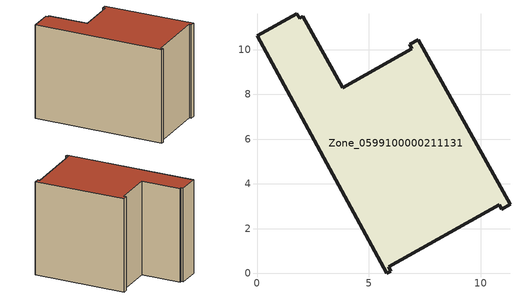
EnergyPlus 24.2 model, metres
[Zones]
Zone_0599100000211131
 floor ground (C_G): 6.81,10.23 7.19,10.44 11.3,3.08 10.93,2.87 10.82,3.07 5.88,0.3 5.98,0.1 5.79,0 0,10.62 1.77,11.61 1.9,11.39 2.04,11.48 3.82,8.3 6.92,10.04 z0
 wall outside (C_F): 5.79,0 5.98,0.1 5.88,0.3 10.82,3.07 10.93,2.87 11.3,3.08 7.19,10.44 6.81,10.23 6.92,10.04 3.82,8.3 2.04,11.48 1.9,11.39 1.77,11.61 0,10.62 5.79,0 z0:8.75
 roof outside (C_R): 1.9,11.39 1.77,11.61 0,10.62 5.79,0 5.98,0.1 5.88,0.3 10.82,3.07 10.93,2.87 11.3,3.08 7.19,10.44 6.81,10.23 6.92,10.04 3.82,8.3 2.04,11.48 z8.75
[BUILDING]
Pand.0599100000211131: North Axis=0; Terrain=City; Loads Convergence Tolerance Value=0.04; Temperature Convergence Tolerance Value=0.4; Solar Distribution=FullExterior; Maximum Number of Warmup Days=25; Minimum Number of Warmup Days=1
[Site:Location]
Rotterdam.The.Hague.AP_ZH_NLD Design_Conditions: Latitude=51.96; Longitude=4.45; Time Zone=1; Elevation=-4.5
[SITE:GROUNDTEMPERATURE:BUILDINGSURFACE]
18, 18, 18, 18, 18, 18, 18, 18, 18, 18, 18, 18
[MATERIAL] Thermal Absorptance=0.9; Solar Absorptance=0.7; Visible Absorptance=0.7
Name | Roughness | Thickness | Conductivity | Density | Specific Heat
G.TC.1965-1974 | MediumSmooth | 0.15 | 0.882353 | 540 | 1210
F.TC.1965-1974 | Rough | 0.3 | 0.697674 | 1920 | 840
R.TC.1965-1974 | MediumRough | 0.2 | 0.232558 | 1500 | 1000
[CONSTRUCTION]
C_G: G.TC.1965-1974
C_F: F.TC.1965-1974
C_R: R.TC.1965-1974
[ZONE]
Zone_0599100000211131: Type=1; Multiplier=1; Ceiling Height=Autocalculate; Volume=Autocalculate; Floor Area=autocalculate; Part of Total Floor Area=Yes
[ZONEINFILTRATION:DESIGNFLOWRATE]
Infil_Zone_0599100000211131: Zone or ZoneList or Space or SpaceList=Zone_0599100000211131; Schedule=AlwaysOn; Design Flow Rate Calculation Method=Flow/Area; Flow Rate per Floor Area=0.003; Constant Term Coefficient=1; Temperature Term Coefficient=0; Velocity Term Coefficient=0; Velocity Squared Term Coefficient=0
[HVACTEMPLATE:ZONE:IDEALLOADSAIRSYSTEM]
Zone_0599100000211131: Maximum Heating Supply Air Temperature=50; Minimum Cooling Supply Air Temperature=13; Maximum Heating Supply Air Humidity Ratio=0.0156; Minimum Cooling Supply Air Humidity Ratio=0.0077; Heating Limit=NoLimit; Cooling Limit=NoLimit; Dehumidification Control Type=ConstantSensibleHeatRatio; Cooling Sensible Heat Ratio=0.7; Dehumidification Setpoint=60; Humidification Control Type=None; Humidification Setpoint=30; Outdoor Air Method=None; Outdoor Air Flow Rate per Person=0.00944; Outdoor Air Flow Rate per Zone Floor Area=0; Outdoor Air Flow Rate per Zone=0; Demand Controlled Ventilation Type=None; Outdoor Air Economizer Type=NoEconomizer; Heat Recovery Type=None; Sensible Heat Recovery Effectiveness=0.7; Latent Heat Recovery Effectiveness=0.65
[ZONECONTROL:THERMOSTAT]
ThermostatControl_Zone_0599100000211131: Zone or ZoneList=Zone_0599100000211131; Control Type Schedule=DualSetpointControlType; Control 1=Thermostat_Zone_0599100000211131; Temperature Difference Between Cutout And Setpoint=0
[THERMOSTATSETPOINT:DUALSETPOINT]
Thermostat_Zone_0599100000211131: Heating Setpoint Temperature Schedule=HeatingSetpoint_Zone_0599100000211131; Cooling Setpoint Temperature Schedule=CoolingSetpoint_Zone_0599100000211131
[SCHEDULE:COMPACT]
HeatingSetpoint_Zone_0599100000211131: Through: 12/31, For: AllDays, Until: 24:00, 21
CoolingSetpoint_Zone_0599100000211131: Through: 12/31, For: AllDays, Until: 24:00, 24
DualSetpointControlType: Through: 12/31, For: AllDays, Until: 24:00, 4
AlwaysOn: Through: 12/31, For: AllDays, Until: 24:00, 1
